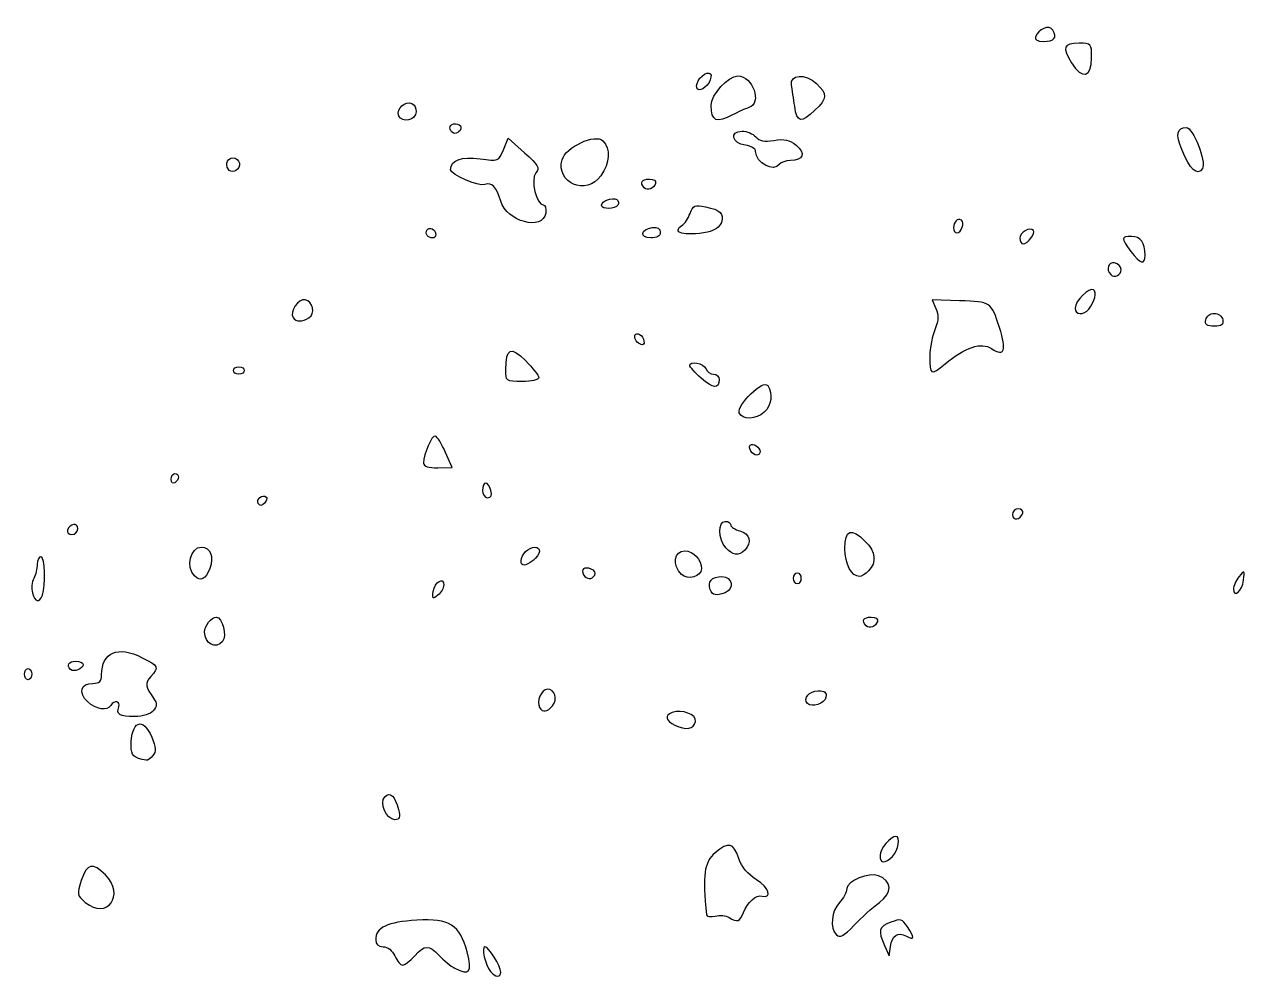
# Model space of a CAD drawing. Header units: centimetres. Extents: x -9.1 to 23.1, y -7.7 to 7.6.
# Drawn here: x 4.361 to 6.526, y -2.399 to -0.707 of the extents above; entities that cross this region are included whole.
import ezdxf

# ---------------------------------------------------------------- set-up
doc = ezdxf.new("R2010")
doc.units = ezdxf.units.CM
doc.header["$MEASUREMENT"] = 0
doc.layers.add('Layer 1', color=7, linetype='Continuous')

msp = doc.modelspace()

# ---------------------------------------------------------------- linework, layer by layer
at = {"layer": 'Layer 1'}
for points, knots in [([(6.15518, -0.7299), (6.16012, -0.71508), (6.17967, -0.70736), (6.18611, -0.71769), (6.18611, -0.71769), (6.1943, -0.73083), (6.18853, -0.7376), (6.1691, -0.7376), (6.1691, -0.7376), (6.15935, -0.7376), (6.15366, -0.73447), (6.15518, -0.7299)], [0, 0, 0, 0, 0.25, 0.25, 0.25, 0.25, 0.5, 0.5, 0.5, 0.5, 1, 1, 1, 1]), ([(6.2192, -0.7756), (6.2023, -0.74788), (6.205, -0.74086), (6.23261, -0.74086), (6.23261, -0.74086), (6.25428, -0.74086), (6.25493, -0.7416), (6.25493, -0.7669), (6.25493, -0.7669), (6.25493, -0.80164), (6.23765, -0.80585), (6.21921, -0.7756), (6.21921, -0.7756), (6.21921, -0.7756), (6.2192, -0.7756), (6.2192, -0.7756)], [0, 0, 0, 0, 0.2, 0.2, 0.2, 0.2, 0.4, 0.4, 0.4, 0.4, 0.6, 0.6, 0.6, 0.6, 1, 1, 1, 1]), ([(5.57599, -0.81019), (5.57971, -0.80429), (5.58073, -0.79744), (5.57825, -0.79495), (5.57825, -0.79495), (5.57204, -0.78874), (5.55383, -0.80481), (5.55383, -0.81651), (5.55383, -0.81651), (5.55383, -0.82833), (5.5669, -0.8246), (5.57599, -0.81019)], [0, 0, 0, 0, 0.25, 0.25, 0.25, 0.25, 0.5, 0.5, 0.5, 0.5, 1, 1, 1, 1]), ([(5.6179, -0.86791), (5.62743, -0.8628), (5.64038, -0.85702), (5.64667, -0.85505), (5.64667, -0.85505), (5.67074, -0.84753), (5.65367, -0.79882), (5.62697, -0.79882), (5.62697, -0.79882), (5.6097, -0.79882), (5.57973, -0.83205), (5.57973, -0.8512), (5.57973, -0.8512), (5.57973, -0.87923), (5.58911, -0.88333), (5.61791, -0.86791), (5.61791, -0.86791), (5.61791, -0.86791), (5.6179, -0.86791), (5.6179, -0.86791)], [0, 0, 0, 0, 0.1666667, 0.1666667, 0.1666667, 0.1666667, 0.3333333, 0.3333333, 0.3333333, 0.3333333, 0.5, 0.5, 0.5, 0.5, 0.6666667, 0.6666667, 0.6666667, 0.6666667, 1, 1, 1, 1]), ([(5.76387, -0.85965), (5.78624, -0.83822), (5.78662, -0.83139), (5.7665, -0.81249), (5.7665, -0.81249), (5.74685, -0.79403), (5.71906, -0.79571), (5.72237, -0.81517), (5.72237, -0.81517), (5.72359, -0.82235), (5.7261, -0.83925), (5.72795, -0.85272), (5.72795, -0.85272), (5.73194, -0.8818), (5.73929, -0.88321), (5.76387, -0.85966), (5.76387, -0.85966), (5.76387, -0.85966), (5.76387, -0.85965), (5.76387, -0.85965)], [0, 0, 0, 0, 0.1666667, 0.1666667, 0.1666667, 0.1666667, 0.3333333, 0.3333333, 0.3333333, 0.3333333, 0.5, 0.5, 0.5, 0.5, 0.6666667, 0.6666667, 0.6666667, 0.6666667, 1, 1, 1, 1]), ([(5.05502, -0.86697), (5.05718, -0.86134), (5.05611, -0.8539), (5.05264, -0.85043), (5.05264, -0.85043), (5.04326, -0.84105), (5.02456, -0.85084), (5.02456, -0.86484), (5.02456, -0.86484), (5.02456, -0.88015), (5.0493, -0.88188), (5.05502, -0.86698), (5.05502, -0.86698), (5.05502, -0.86698), (5.05502, -0.86697), (5.05502, -0.86697)], [0, 0, 0, 0, 0.2, 0.2, 0.2, 0.2, 0.4, 0.4, 0.4, 0.4, 0.6, 0.6, 0.6, 0.6, 1, 1, 1, 1]), ([(5.13574, -0.88987), (5.13574, -0.88649), (5.13133, -0.88373), (5.12594, -0.88373), (5.12594, -0.88373), (5.11584, -0.88373), (5.11296, -0.89144), (5.12032, -0.89879), (5.12032, -0.89879), (5.12554, -0.90401), (5.13574, -0.89813), (5.13574, -0.88987)], [0, 0, 0, 0, 0.25, 0.25, 0.25, 0.25, 0.5, 0.5, 0.5, 0.5, 1, 1, 1, 1]), ([(5.384, -0.97583), (5.39995, -0.95343), (5.40143, -0.92782), (5.38757, -0.91396), (5.38757, -0.91396), (5.37425, -0.90064), (5.32146, -0.92512), (5.31525, -0.9475), (5.31525, -0.9475), (5.30367, -0.98922), (5.3584, -1.01177), (5.384, -0.97583)], [0, 0, 0, 0, 0.25, 0.25, 0.25, 0.25, 0.5, 0.5, 0.5, 0.5, 1, 1, 1, 1]), ([(5.70109, -0.95558), (5.70331, -0.952), (5.71213, -0.94905), (5.72068, -0.94905), (5.72068, -0.94905), (5.74341, -0.94905), (5.74804, -0.93583), (5.73033, -0.92149), (5.73033, -0.92149), (5.71881, -0.91216), (5.70917, -0.91011), (5.69122, -0.91314), (5.69122, -0.91314), (5.67387, -0.91606), (5.6651, -0.91442), (5.65895, -0.90698), (5.65895, -0.90698), (5.6543, -0.90138), (5.6433, -0.8968), (5.63449, -0.8968), (5.63449, -0.8968), (5.61144, -0.8968), (5.61699, -0.91899), (5.64072, -0.92173), (5.64072, -0.92173), (5.65057, -0.92288), (5.65862, -0.9278), (5.65862, -0.93269), (5.65862, -0.93269), (5.65862, -0.95294), (5.69169, -0.97077), (5.70107, -0.95558), (5.70107, -0.95558), (5.70107, -0.95558), (5.70109, -0.95558), (5.70109, -0.95558)], [0, 0, 0, 0, 0.1, 0.1, 0.1, 0.1, 0.2, 0.2, 0.2, 0.2, 0.3, 0.3, 0.3, 0.3, 0.4, 0.4, 0.4, 0.4, 0.5, 0.5, 0.5, 0.5, 0.6, 0.6, 0.6, 0.6, 0.7, 0.7, 0.7, 0.7, 0.8, 0.8, 0.8, 0.8, 1, 1, 1, 1]), ([(6.45141, -0.96332), (6.45886, -0.95127), (6.43499, -0.89027), (6.42282, -0.89027), (6.42282, -0.89027), (6.40617, -0.89027), (6.40362, -0.90258), (6.4147, -0.92946), (6.4147, -0.92946), (6.42928, -0.96482), (6.44278, -0.97728), (6.45141, -0.96333), (6.45141, -0.96333), (6.45141, -0.96333), (6.45141, -0.96332), (6.45141, -0.96332)], [0, 0, 0, 0, 0.2, 0.2, 0.2, 0.2, 0.4, 0.4, 0.4, 0.4, 0.6, 0.6, 0.6, 0.6, 1, 1, 1, 1]), ([(5.2861, -1.04231), (5.28725, -1.03423), (5.28527, -1.02761), (5.28171, -1.02761), (5.28171, -1.02761), (5.26939, -1.02761), (5.25897, -0.98259), (5.26861, -0.97099), (5.26861, -0.97099), (5.27606, -0.96201), (5.27331, -0.9571), (5.24847, -0.93506), (5.24847, -0.93506), (5.24847, -0.93506), (5.2197, -0.90953), (5.2197, -0.90953), (5.2197, -0.90953), (5.2197, -0.90953), (5.21109, -0.93), (5.21109, -0.93), (5.21109, -0.93), (5.20263, -0.95011), (5.2019, -0.9504), (5.16958, -0.94595), (5.16958, -0.94595), (5.1361, -0.94134), (5.11747, -0.9483), (5.11747, -0.96537), (5.11747, -0.96537), (5.11747, -0.97458), (5.16668, -0.99564), (5.17829, -0.99139), (5.17829, -0.99139), (5.19051, -0.98692), (5.19939, -0.99635), (5.20626, -1.02107), (5.20626, -1.02107), (5.2163, -1.05721), (5.28152, -1.07455), (5.2861, -1.0423), (5.2861, -1.0423), (5.2861, -1.0423), (5.2861, -1.04231), (5.2861, -1.04231)], [0, 0, 0, 0, 0.0833333, 0.0833333, 0.0833333, 0.0833333, 0.1666667, 0.1666667, 0.1666667, 0.1666667, 0.25, 0.25, 0.25, 0.25, 0.3333333, 0.3333333, 0.3333333, 0.3333333, 0.4166667, 0.4166667, 0.4166667, 0.4166667, 0.5, 0.5, 0.5, 0.5, 0.5833333, 0.5833333, 0.5833333, 0.5833333, 0.6666667, 0.6666667, 0.6666667, 0.6666667, 0.75, 0.75, 0.75, 0.75, 0.8333333, 0.8333333, 0.8333333, 0.8333333, 1, 1, 1, 1]), ([(4.74133, -0.96155), (4.74806, -0.95066), (4.73292, -0.93817), (4.72391, -0.94718), (4.72391, -0.94718), (4.71637, -0.95472), (4.72109, -0.96865), (4.73118, -0.96865), (4.73118, -0.96865), (4.73435, -0.96865), (4.73891, -0.96544), (4.74133, -0.96155)], [0, 0, 0, 0, 0.25, 0.25, 0.25, 0.25, 0.5, 0.5, 0.5, 0.5, 1, 1, 1, 1]), ([(5.48106, -0.9895), (5.48251, -0.98517), (5.47764, -0.98174), (5.47004, -0.98174), (5.47004, -0.98174), (5.45647, -0.98174), (5.45241, -0.9886), (5.46092, -0.99712), (5.46092, -0.99712), (5.46697, -1.00317), (5.47788, -0.99905), (5.48106, -0.9895)], [0, 0, 0, 0, 0.25, 0.25, 0.25, 0.25, 0.5, 0.5, 0.5, 0.5, 1, 1, 1, 1]), ([(5.4144, -1.02806), (5.41647, -1.02473), (5.41544, -1.0203), (5.41211, -1.01824), (5.41211, -1.01824), (5.40439, -1.01347), (5.38529, -1.02063), (5.38529, -1.02831), (5.38529, -1.02831), (5.38529, -1.03604), (5.4096, -1.03584), (5.4144, -1.0279), (5.4144, -1.0279), (5.4144, -1.0279), (5.4144, -1.02806), (5.4144, -1.02806)], [0, 0, 0, 0, 0.2, 0.2, 0.2, 0.2, 0.4, 0.4, 0.4, 0.4, 0.6, 0.6, 0.6, 0.6, 1, 1, 1, 1]), ([(5.57351, -1.07582), (5.58563, -1.07339), (5.59537, -1.06659), (5.59783, -1.05884), (5.59783, -1.05884), (5.60292, -1.04281), (5.5968, -1.03678), (5.56965, -1.03106), (5.56965, -1.03106), (5.55112, -1.02715), (5.54768, -1.02863), (5.5423, -1.0428), (5.5423, -1.0428), (5.53891, -1.05171), (5.53302, -1.06094), (5.52921, -1.06329), (5.52921, -1.06329), (5.50707, -1.07697), (5.53222, -1.08409), (5.57352, -1.07582), (5.57352, -1.07582), (5.57352, -1.07582), (5.57351, -1.07582), (5.57351, -1.07582)], [0, 0, 0, 0, 0.1428571, 0.1428571, 0.1428571, 0.1428571, 0.2857143, 0.2857143, 0.2857143, 0.2857143, 0.4285714, 0.4285714, 0.4285714, 0.4285714, 0.5714286, 0.5714286, 0.5714286, 0.5714286, 0.7142857, 0.7142857, 0.7142857, 0.7142857, 1, 1, 1, 1]), ([(6.01003, -1.06851), (6.01003, -1.05737), (6.01685, -1.0505), (6.02372, -1.05474), (6.02372, -1.05474), (6.03031, -1.05882), (6.02388, -1.07721), (6.01586, -1.07721), (6.01586, -1.07721), (6.01265, -1.07721), (6.01003, -1.0733), (6.01003, -1.0685), (6.01003, -1.0685), (6.01003, -1.0685), (6.01003, -1.06851), (6.01003, -1.06851)], [0, 0, 0, 0, 0.2, 0.2, 0.2, 0.2, 0.4, 0.4, 0.4, 0.4, 0.6, 0.6, 0.6, 0.6, 1, 1, 1, 1]), ([(5.09112, -1.08026), (5.09112, -1.0714), (5.0796, -1.06557), (5.07542, -1.07233), (5.07542, -1.07233), (5.07152, -1.07865), (5.07717, -1.08641), (5.08568, -1.08641), (5.08568, -1.08641), (5.08867, -1.08641), (5.09112, -1.08365), (5.09112, -1.08026)], [0, 0, 0, 0, 0.25, 0.25, 0.25, 0.25, 0.5, 0.5, 0.5, 0.5, 1, 1, 1, 1]), ([(5.48952, -1.07614), (5.48952, -1.06933), (5.48476, -1.06659), (5.47534, -1.06798), (5.47534, -1.06798), (5.45443, -1.07107), (5.45219, -1.0864), (5.47265, -1.0864), (5.47265, -1.0864), (5.48363, -1.0864), (5.48952, -1.08282), (5.48952, -1.07615), (5.48952, -1.07615), (5.48952, -1.07615), (5.48952, -1.07614), (5.48952, -1.07614)], [0, 0, 0, 0, 0.2, 0.2, 0.2, 0.2, 0.4, 0.4, 0.4, 0.4, 0.6, 0.6, 0.6, 0.6, 1, 1, 1, 1]), ([(6.12757, -1.08681), (6.12757, -1.07628), (6.14495, -1.0663), (6.15164, -1.07299), (6.15164, -1.07299), (6.15629, -1.07764), (6.14153, -1.09682), (6.1333, -1.09682), (6.1333, -1.09682), (6.13015, -1.09682), (6.12757, -1.09232), (6.12757, -1.08682), (6.12757, -1.08682), (6.12757, -1.08682), (6.12757, -1.08681), (6.12757, -1.08681)], [0, 0, 0, 0, 0.2, 0.2, 0.2, 0.2, 0.4, 0.4, 0.4, 0.4, 0.6, 0.6, 0.6, 0.6, 1, 1, 1, 1]), ([(6.32473, -1.11014), (6.30677, -1.08585), (6.30688, -1.08375), (6.32607, -1.08375), (6.32607, -1.08375), (6.342, -1.08375), (6.34963, -1.0945), (6.34963, -1.11694), (6.34963, -1.11694), (6.34963, -1.13476), (6.34124, -1.13247), (6.32473, -1.11014)], [0, 0, 0, 0, 0.25, 0.25, 0.25, 0.25, 0.5, 0.5, 0.5, 0.5, 1, 1, 1, 1]), ([(6.28881, -1.15138), (6.27984, -1.1424), (6.28449, -1.12855), (6.29575, -1.13072), (6.29575, -1.13072), (6.30204, -1.13191), (6.30718, -1.13704), (6.30718, -1.14208), (6.30718, -1.14208), (6.30718, -1.15239), (6.29566, -1.15823), (6.28881, -1.15138)], [0, 0, 0, 0, 0.25, 0.25, 0.25, 0.25, 0.5, 0.5, 0.5, 0.5, 1, 1, 1, 1]), ([(6.22553, -1.21111), (6.22553, -1.19843), (6.25032, -1.17359), (6.25814, -1.17843), (6.25814, -1.17843), (6.26448, -1.18234), (6.26044, -1.19905), (6.24984, -1.21275), (6.24984, -1.21275), (6.2411, -1.22405), (6.22553, -1.223), (6.22553, -1.2111), (6.22553, -1.2111), (6.22553, -1.2111), (6.22553, -1.21111), (6.22553, -1.21111)], [0, 0, 0, 0, 0.2, 0.2, 0.2, 0.2, 0.4, 0.4, 0.4, 0.4, 0.6, 0.6, 0.6, 0.6, 1, 1, 1, 1]), ([(4.83773, -1.22757), (4.83134, -1.21723), (4.84735, -1.1938), (4.85924, -1.19609), (4.85924, -1.19609), (4.87304, -1.19877), (4.87772, -1.22079), (4.86605, -1.22818), (4.86605, -1.22818), (4.85427, -1.23564), (4.84257, -1.23539), (4.83773, -1.22756), (4.83773, -1.22756), (4.83773, -1.22756), (4.83773, -1.22757), (4.83773, -1.22757)], [0, 0, 0, 0, 0.2, 0.2, 0.2, 0.2, 0.4, 0.4, 0.4, 0.4, 0.6, 0.6, 0.6, 0.6, 1, 1, 1, 1]), ([(5.96772, -1.29718), (5.96801, -1.28165), (5.97217, -1.25948), (5.97697, -1.2479), (5.97697, -1.2479), (5.98346, -1.23224), (5.98389, -1.22291), (5.97868, -1.21146), (5.97868, -1.21146), (5.97868, -1.21146), (5.97167, -1.19607), (5.97167, -1.19607), (5.97167, -1.19607), (5.97167, -1.19607), (6.02064, -1.1978), (6.02064, -1.1978), (6.02064, -1.1978), (6.07675, -1.19978), (6.0765, -1.19961), (6.0913, -1.24524), (6.0913, -1.24524), (6.10461, -1.28628), (6.10036, -1.29782), (6.07743, -1.2828), (6.07743, -1.2828), (6.05888, -1.27065), (6.0311, -1.27979), (5.99479, -1.31003), (5.99479, -1.31003), (5.96966, -1.33094), (5.96711, -1.32973), (5.96772, -1.29717), (5.96772, -1.29717), (5.96772, -1.29717), (5.96772, -1.29718), (5.96772, -1.29718)], [0, 0, 0, 0, 0.1, 0.1, 0.1, 0.1, 0.2, 0.2, 0.2, 0.2, 0.3, 0.3, 0.3, 0.3, 0.4, 0.4, 0.4, 0.4, 0.5, 0.5, 0.5, 0.5, 0.6, 0.6, 0.6, 0.6, 0.7, 0.7, 0.7, 0.7, 0.8, 0.8, 0.8, 0.8, 1, 1, 1, 1]), ([(6.48756, -1.2317), (6.48635, -1.22541), (6.47956, -1.22027), (6.47248, -1.22027), (6.47248, -1.22027), (6.46539, -1.22027), (6.45861, -1.22541), (6.4574, -1.2317), (6.4574, -1.2317), (6.45575, -1.24026), (6.45954, -1.24313), (6.47248, -1.24313), (6.47248, -1.24313), (6.48543, -1.24313), (6.48921, -1.24025), (6.48756, -1.2317)], [0, 0, 0, 0, 0.2, 0.2, 0.2, 0.2, 0.4, 0.4, 0.4, 0.4, 0.6, 0.6, 0.6, 0.6, 1, 1, 1, 1]), ([(5.45947, -1.26599), (5.4555, -1.25563), (5.44405, -1.2524), (5.44405, -1.26164), (5.44405, -1.26164), (5.44405, -1.26854), (5.45119, -1.27579), (5.458, -1.27579), (5.458, -1.27579), (5.46088, -1.27579), (5.46154, -1.27138), (5.45948, -1.26599), (5.45948, -1.26599), (5.45948, -1.26599), (5.45947, -1.26599), (5.45947, -1.26599)], [0, 0, 0, 0, 0.2, 0.2, 0.2, 0.2, 0.4, 0.4, 0.4, 0.4, 0.6, 0.6, 0.6, 0.6, 1, 1, 1, 1]), ([(5.2739, -1.33436), (5.2739, -1.33065), (5.2633, -1.31702), (5.25035, -1.30406), (5.25035, -1.30406), (5.22404, -1.27775), (5.2154, -1.28164), (5.21522, -1.31988), (5.21522, -1.31988), (5.21514, -1.3407), (5.21569, -1.3411), (5.24451, -1.3411), (5.24451, -1.3411), (5.26067, -1.3411), (5.2739, -1.33805), (5.2739, -1.33435), (5.2739, -1.33435), (5.2739, -1.33435), (5.2739, -1.33436), (5.2739, -1.33436)], [0, 0, 0, 0, 0.1666667, 0.1666667, 0.1666667, 0.1666667, 0.3333333, 0.3333333, 0.3333333, 0.3333333, 0.5, 0.5, 0.5, 0.5, 0.6666667, 0.6666667, 0.6666667, 0.6666667, 1, 1, 1, 1]), ([(4.75145, -1.32152), (4.75145, -1.31794), (4.74704, -1.31499), (4.74165, -1.31499), (4.74165, -1.31499), (4.73626, -1.31499), (4.73185, -1.31791), (4.73185, -1.32152), (4.73185, -1.32152), (4.73185, -1.3251), (4.73626, -1.32805), (4.74165, -1.32805), (4.74165, -1.32805), (4.74704, -1.32805), (4.75145, -1.32513), (4.75145, -1.32152)], [0, 0, 0, 0, 0.2, 0.2, 0.2, 0.2, 0.4, 0.4, 0.4, 0.4, 0.6, 0.6, 0.6, 0.6, 1, 1, 1, 1]), ([(5.59393, -1.33744), (5.59393, -1.33226), (5.58943, -1.32803), (5.58393, -1.32803), (5.58393, -1.32803), (5.57843, -1.32803), (5.57224, -1.32362), (5.57017, -1.31823), (5.57017, -1.31823), (5.56654, -1.30877), (5.54168, -1.30399), (5.54168, -1.31275), (5.54168, -1.31275), (5.54168, -1.31514), (5.55092, -1.32532), (5.56222, -1.33541), (5.56222, -1.33541), (5.58299, -1.35395), (5.59393, -1.35465), (5.59393, -1.33743), (5.59393, -1.33743), (5.59393, -1.33743), (5.59393, -1.33744), (5.59393, -1.33744)], [0, 0, 0, 0, 0.1428571, 0.1428571, 0.1428571, 0.1428571, 0.2857143, 0.2857143, 0.2857143, 0.2857143, 0.4285714, 0.4285714, 0.4285714, 0.4285714, 0.5714286, 0.5714286, 0.5714286, 0.5714286, 0.7142857, 0.7142857, 0.7142857, 0.7142857, 1, 1, 1, 1]), ([(5.67404, -1.3956), (5.68679, -1.38406), (5.68944, -1.3632), (5.68004, -1.34836), (5.68004, -1.34836), (5.67245, -1.33638), (5.62429, -1.38287), (5.6297, -1.39696), (5.6297, -1.39696), (5.63458, -1.40969), (5.65931, -1.40893), (5.67404, -1.3956)], [0, 0, 0, 0, 0.25, 0.25, 0.25, 0.25, 0.5, 0.5, 0.5, 0.5, 1, 1, 1, 1]), ([(5.06947, -1.48599), (5.06947, -1.46979), (5.08408, -1.43587), (5.09018, -1.4379), (5.09018, -1.4379), (5.09357, -1.43901), (5.10175, -1.45205), (5.10837, -1.46683), (5.10837, -1.46683), (5.10837, -1.46683), (5.1204, -1.4937), (5.1204, -1.4937), (5.1204, -1.4937), (5.1204, -1.4937), (5.09494, -1.49411), (5.09494, -1.49411), (5.09494, -1.49411), (5.07834, -1.49452), (5.06948, -1.49152), (5.06948, -1.48605), (5.06948, -1.48605), (5.06948, -1.48605), (5.06947, -1.48599), (5.06947, -1.48599)], [0, 0, 0, 0, 0.1428571, 0.1428571, 0.1428571, 0.1428571, 0.2857143, 0.2857143, 0.2857143, 0.2857143, 0.4285714, 0.4285714, 0.4285714, 0.4285714, 0.5714286, 0.5714286, 0.5714286, 0.5714286, 0.7142857, 0.7142857, 0.7142857, 0.7142857, 1, 1, 1, 1]), ([(5.66662, -1.46559), (5.66662, -1.45788), (5.65388, -1.44964), (5.6492, -1.45432), (5.6492, -1.45432), (5.64452, -1.459), (5.65277, -1.47173), (5.66047, -1.47173), (5.66047, -1.47173), (5.66385, -1.47173), (5.66662, -1.46897), (5.66662, -1.46559)], [0, 0, 0, 0, 0.25, 0.25, 0.25, 0.25, 0.5, 0.5, 0.5, 0.5, 1, 1, 1, 1]), ([(4.63466, -1.51065), (4.63466, -1.50727), (4.63172, -1.5045), (4.62813, -1.5045), (4.62813, -1.5045), (4.62454, -1.5045), (4.6216, -1.50908), (4.6216, -1.51469), (4.6216, -1.51469), (4.6216, -1.52029), (4.62454, -1.52306), (4.62813, -1.52083), (4.62813, -1.52083), (4.63172, -1.51861), (4.63466, -1.51403), (4.63466, -1.51065)], [0, 0, 0, 0, 0.2, 0.2, 0.2, 0.2, 0.4, 0.4, 0.4, 0.4, 0.6, 0.6, 0.6, 0.6, 1, 1, 1, 1]), ([(5.17396, -1.53441), (5.17396, -1.52723), (5.17656, -1.52135), (5.17973, -1.52135), (5.17973, -1.52135), (5.1829, -1.52135), (5.18704, -1.52722), (5.18892, -1.53441), (5.18892, -1.53441), (5.19114, -1.5429), (5.18913, -1.54747), (5.18315, -1.54747), (5.18315, -1.54747), (5.1781, -1.54747), (5.17396, -1.5416), (5.17396, -1.53441)], [0, 0, 0, 0, 0.2, 0.2, 0.2, 0.2, 0.4, 0.4, 0.4, 0.4, 0.6, 0.6, 0.6, 0.6, 1, 1, 1, 1]), ([(4.7901, -1.54635), (4.78388, -1.54013), (4.7714, -1.55022), (4.77604, -1.55771), (4.77604, -1.55771), (4.7788, -1.56217), (4.78245, -1.56206), (4.78714, -1.5573), (4.78714, -1.5573), (4.79099, -1.55347), (4.79232, -1.54849), (4.7901, -1.54628), (4.7901, -1.54628), (4.7901, -1.54628), (4.7901, -1.54635), (4.7901, -1.54635)], [0, 0, 0, 0, 0.2, 0.2, 0.2, 0.2, 0.4, 0.4, 0.4, 0.4, 0.6, 0.6, 0.6, 0.6, 1, 1, 1, 1]), ([(6.11445, -1.57741), (6.11445, -1.57172), (6.1191, -1.56707), (6.12479, -1.56707), (6.12479, -1.56707), (6.13048, -1.56707), (6.13397, -1.57057), (6.13255, -1.57483), (6.13255, -1.57483), (6.12852, -1.58694), (6.11445, -1.58895), (6.11445, -1.57742), (6.11445, -1.57742), (6.11445, -1.57742), (6.11445, -1.57741), (6.11445, -1.57741)], [0, 0, 0, 0, 0.2, 0.2, 0.2, 0.2, 0.4, 0.4, 0.4, 0.4, 0.6, 0.6, 0.6, 0.6, 1, 1, 1, 1]), ([(4.43756, -1.60503), (4.44159, -1.59292), (4.45566, -1.59091), (4.45566, -1.60244), (4.45566, -1.60244), (4.45566, -1.60813), (4.45101, -1.61278), (4.44532, -1.61278), (4.44532, -1.61278), (4.43963, -1.61278), (4.43614, -1.60928), (4.43756, -1.60502), (4.43756, -1.60502), (4.43756, -1.60502), (4.43756, -1.60503), (4.43756, -1.60503)], [0, 0, 0, 0, 0.2, 0.2, 0.2, 0.2, 0.4, 0.4, 0.4, 0.4, 0.6, 0.6, 0.6, 0.6, 1, 1, 1, 1]), ([(5.63936, -1.64025), (5.65246, -1.62715), (5.64834, -1.6106), (5.63087, -1.60622), (5.63087, -1.60622), (5.62189, -1.60396), (5.61454, -1.59924), (5.61454, -1.59572), (5.61454, -1.59572), (5.61454, -1.59218), (5.61013, -1.58931), (5.60474, -1.58931), (5.60474, -1.58931), (5.5913, -1.58931), (5.59198, -1.62093), (5.60575, -1.63615), (5.60575, -1.63615), (5.61831, -1.65003), (5.62835, -1.65126), (5.63935, -1.64027), (5.63935, -1.64027), (5.63935, -1.64027), (5.63936, -1.64025), (5.63936, -1.64025)], [0, 0, 0, 0, 0.1428571, 0.1428571, 0.1428571, 0.1428571, 0.2857143, 0.2857143, 0.2857143, 0.2857143, 0.4285714, 0.4285714, 0.4285714, 0.4285714, 0.5714286, 0.5714286, 0.5714286, 0.5714286, 0.7142857, 0.7142857, 0.7142857, 0.7142857, 1, 1, 1, 1]), ([(5.85909, -1.67702), (5.87384, -1.66226), (5.87175, -1.64337), (5.85332, -1.62494), (5.85332, -1.62494), (5.82821, -1.59983), (5.8171, -1.60379), (5.8171, -1.63783), (5.8171, -1.63783), (5.8171, -1.6649), (5.82892, -1.68728), (5.84322, -1.68728), (5.84322, -1.68728), (5.8463, -1.68728), (5.85344, -1.68266), (5.85908, -1.67702), (5.85908, -1.67702), (5.85908, -1.67702), (5.85909, -1.67702), (5.85909, -1.67702)], [0, 0, 0, 0, 0.1666667, 0.1666667, 0.1666667, 0.1666667, 0.3333333, 0.3333333, 0.3333333, 0.3333333, 0.5, 0.5, 0.5, 0.5, 0.6666667, 0.6666667, 0.6666667, 0.6666667, 1, 1, 1, 1]), ([(4.6901, -1.67284), (4.69768, -1.6514), (4.69129, -1.63505), (4.67532, -1.63505), (4.67532, -1.63505), (4.65567, -1.63505), (4.64698, -1.67032), (4.66274, -1.68608), (4.66274, -1.68608), (4.67371, -1.69706), (4.68316, -1.69249), (4.6901, -1.67284)], [0, 0, 0, 0, 0.25, 0.25, 0.25, 0.25, 0.5, 0.5, 0.5, 0.5, 1, 1, 1, 1]), ([(5.26381, -1.65859), (5.27723, -1.6484), (5.2789, -1.63502), (5.26675, -1.63502), (5.26675, -1.63502), (5.25583, -1.63502), (5.24258, -1.64826), (5.24258, -1.65919), (5.24258, -1.65919), (5.24258, -1.66987), (5.24919, -1.66969), (5.26381, -1.65857), (5.26381, -1.65857), (5.26381, -1.65857), (5.26381, -1.65859), (5.26381, -1.65859)], [0, 0, 0, 0, 0.2, 0.2, 0.2, 0.2, 0.4, 0.4, 0.4, 0.4, 0.6, 0.6, 0.6, 0.6, 1, 1, 1, 1]), ([(5.56266, -1.67358), (5.56266, -1.65738), (5.54804, -1.64158), (5.53304, -1.64158), (5.53304, -1.64158), (5.51385, -1.64158), (5.51035, -1.66671), (5.52719, -1.68355), (5.52719, -1.68355), (5.53804, -1.6944), (5.56266, -1.68746), (5.56266, -1.67357), (5.56266, -1.67357), (5.56266, -1.67357), (5.56266, -1.67358), (5.56266, -1.67358)], [0, 0, 0, 0, 0.2, 0.2, 0.2, 0.2, 0.4, 0.4, 0.4, 0.4, 0.6, 0.6, 0.6, 0.6, 1, 1, 1, 1]), ([(4.3752, -1.71628), (4.37317, -1.70852), (4.37429, -1.69695), (4.3777, -1.69059), (4.3777, -1.69059), (4.38111, -1.68422), (4.3839, -1.67294), (4.3839, -1.66552), (4.3839, -1.66552), (4.3839, -1.6581), (4.38684, -1.65203), (4.39043, -1.65203), (4.39043, -1.65203), (4.39751, -1.65203), (4.39945, -1.70326), (4.39299, -1.72007), (4.39299, -1.72007), (4.38742, -1.73459), (4.37954, -1.73291), (4.37519, -1.71628), (4.37519, -1.71628), (4.37519, -1.71628), (4.3752, -1.71628), (4.3752, -1.71628)], [0, 0, 0, 0, 0.1428571, 0.1428571, 0.1428571, 0.1428571, 0.2857143, 0.2857143, 0.2857143, 0.2857143, 0.4285714, 0.4285714, 0.4285714, 0.4285714, 0.5714286, 0.5714286, 0.5714286, 0.5714286, 0.7142857, 0.7142857, 0.7142857, 0.7142857, 1, 1, 1, 1]), ([(5.10526, -1.70229), (5.10526, -1.68685), (5.08914, -1.69669), (5.08667, -1.71363), (5.08667, -1.71363), (5.0847, -1.72717), (5.08573, -1.72804), (5.09483, -1.72048), (5.09483, -1.72048), (5.10056, -1.71572), (5.10525, -1.70754), (5.10525, -1.70229), (5.10525, -1.70229), (5.10525, -1.70229), (5.10526, -1.70229), (5.10526, -1.70229)], [0, 0, 0, 0, 0.2, 0.2, 0.2, 0.2, 0.4, 0.4, 0.4, 0.4, 0.6, 0.6, 0.6, 0.6, 1, 1, 1, 1]), ([(5.35349, -1.6842), (5.34748, -1.67447), (5.35445, -1.66919), (5.36695, -1.67398), (5.36695, -1.67398), (5.37272, -1.6762), (5.37561, -1.68097), (5.37338, -1.68459), (5.37338, -1.68459), (5.36809, -1.69316), (5.35891, -1.69298), (5.35349, -1.68418), (5.35349, -1.68418), (5.35349, -1.68418), (5.35349, -1.6842), (5.35349, -1.6842)], [0, 0, 0, 0, 0.2, 0.2, 0.2, 0.2, 0.4, 0.4, 0.4, 0.4, 0.6, 0.6, 0.6, 0.6, 1, 1, 1, 1]), ([(5.60449, -1.71599), (5.62165, -1.70941), (5.61732, -1.6873), (5.59888, -1.6873), (5.59888, -1.6873), (5.58088, -1.6873), (5.57272, -1.69641), (5.57812, -1.71047), (5.57812, -1.71047), (5.58208, -1.72077), (5.58851, -1.72212), (5.60449, -1.71599)], [0, 0, 0, 0, 0.25, 0.25, 0.25, 0.25, 0.5, 0.5, 0.5, 0.5, 1, 1, 1, 1]), ([(5.73912, -1.69057), (5.73912, -1.68518), (5.73618, -1.68077), (5.73259, -1.68077), (5.73259, -1.68077), (5.729, -1.68077), (5.72606, -1.68518), (5.72606, -1.69057), (5.72606, -1.69057), (5.72606, -1.69596), (5.729, -1.70036), (5.73259, -1.70036), (5.73259, -1.70036), (5.73618, -1.70036), (5.73912, -1.69595), (5.73912, -1.69057)], [0, 0, 0, 0, 0.2, 0.2, 0.2, 0.2, 0.4, 0.4, 0.4, 0.4, 0.6, 0.6, 0.6, 0.6, 1, 1, 1, 1]), ([(6.50654, -1.70917), (6.50654, -1.70417), (6.51102, -1.69437), (6.51648, -1.6874), (6.51648, -1.6874), (6.52597, -1.67531), (6.52634, -1.6756), (6.52464, -1.69381), (6.52464, -1.69381), (6.52287, -1.71275), (6.50653, -1.72661), (6.50653, -1.70917), (6.50653, -1.70917), (6.50653, -1.70917), (6.50654, -1.70917), (6.50654, -1.70917)], [0, 0, 0, 0, 0.2, 0.2, 0.2, 0.2, 0.4, 0.4, 0.4, 0.4, 0.6, 0.6, 0.6, 0.6, 1, 1, 1, 1]), ([(4.71288, -1.8025), (4.72084, -1.79291), (4.71233, -1.75925), (4.70194, -1.75925), (4.70194, -1.75925), (4.69298, -1.75925), (4.68088, -1.77426), (4.68088, -1.78537), (4.68088, -1.78537), (4.68088, -1.8068), (4.70056, -1.81733), (4.71288, -1.80249), (4.71288, -1.80249), (4.71288, -1.80249), (4.71288, -1.8025), (4.71288, -1.8025)], [0, 0, 0, 0, 0.2, 0.2, 0.2, 0.2, 0.4, 0.4, 0.4, 0.4, 0.6, 0.6, 0.6, 0.6, 1, 1, 1, 1]), ([(5.87476, -1.7669), (5.87621, -1.76256), (5.87134, -1.75914), (5.86374, -1.75914), (5.86374, -1.75914), (5.85017, -1.75914), (5.84611, -1.766), (5.85462, -1.77451), (5.85462, -1.77451), (5.86067, -1.78056), (5.87158, -1.77644), (5.87476, -1.76689), (5.87476, -1.76689), (5.87476, -1.76689), (5.87476, -1.7669), (5.87476, -1.7669)], [0, 0, 0, 0, 0.2, 0.2, 0.2, 0.2, 0.4, 0.4, 0.4, 0.4, 0.6, 0.6, 0.6, 0.6, 1, 1, 1, 1]), ([(4.58996, -1.92528), (4.59669, -1.91717), (4.59686, -1.91259), (4.59072, -1.90405), (4.59072, -1.90405), (4.57585, -1.88337), (4.5749, -1.87631), (4.58545, -1.86465), (4.58545, -1.86465), (4.60028, -1.84826), (4.5993, -1.84611), (4.57017, -1.83125), (4.57017, -1.83125), (4.52713, -1.80929), (4.49806, -1.82167), (4.49806, -1.86196), (4.49806, -1.86196), (4.49806, -1.87329), (4.49434, -1.87683), (4.48243, -1.87683), (4.48243, -1.87683), (4.46097, -1.87683), (4.45633, -1.89355), (4.47339, -1.90944), (4.47339, -1.90944), (4.4885, -1.92352), (4.50784, -1.92662), (4.51439, -1.91602), (4.51439, -1.91602), (4.52056, -1.90603), (4.53259, -1.90826), (4.5286, -1.91865), (4.5286, -1.91865), (4.52352, -1.93189), (4.52979, -1.93562), (4.55713, -1.93562), (4.55713, -1.93562), (4.57128, -1.93562), (4.58494, -1.93131), (4.58995, -1.92528), (4.58995, -1.92528), (4.58995, -1.92528), (4.58996, -1.92528), (4.58996, -1.92528)], [0, 0, 0, 0, 0.0833333, 0.0833333, 0.0833333, 0.0833333, 0.1666667, 0.1666667, 0.1666667, 0.1666667, 0.25, 0.25, 0.25, 0.25, 0.3333333, 0.3333333, 0.3333333, 0.3333333, 0.4166667, 0.4166667, 0.4166667, 0.4166667, 0.5, 0.5, 0.5, 0.5, 0.5833333, 0.5833333, 0.5833333, 0.5833333, 0.6666667, 0.6666667, 0.6666667, 0.6666667, 0.75, 0.75, 0.75, 0.75, 0.8333333, 0.8333333, 0.8333333, 0.8333333, 1, 1, 1, 1]), ([(4.46534, -1.84345), (4.46534, -1.84024), (4.45946, -1.83762), (4.45228, -1.83762), (4.45228, -1.83762), (4.43955, -1.83762), (4.43526, -1.84454), (4.44312, -1.85241), (4.44312, -1.85241), (4.44835, -1.85764), (4.46534, -1.8508), (4.46534, -1.84345)], [0, 0, 0, 0, 0.25, 0.25, 0.25, 0.25, 0.5, 0.5, 0.5, 0.5, 1, 1, 1, 1]), ([(4.37415, -1.86051), (4.37415, -1.85512), (4.37121, -1.85071), (4.36762, -1.85071), (4.36762, -1.85071), (4.36403, -1.85071), (4.36109, -1.85512), (4.36109, -1.86051), (4.36109, -1.86051), (4.36109, -1.8659), (4.36403, -1.8703), (4.36762, -1.8703), (4.36762, -1.8703), (4.37121, -1.8703), (4.37415, -1.86589), (4.37415, -1.86051)], [0, 0, 0, 0, 0.2, 0.2, 0.2, 0.2, 0.4, 0.4, 0.4, 0.4, 0.6, 0.6, 0.6, 0.6, 1, 1, 1, 1]), ([(5.27542, -1.91972), (5.26909, -1.90947), (5.27851, -1.88712), (5.28916, -1.88712), (5.28916, -1.88712), (5.30246, -1.88712), (5.30794, -1.9049), (5.29824, -1.91659), (5.29824, -1.91659), (5.28884, -1.92792), (5.28114, -1.92897), (5.27541, -1.91972), (5.27541, -1.91972), (5.27541, -1.91972), (5.27542, -1.91972), (5.27542, -1.91972)], [0, 0, 0, 0, 0.2, 0.2, 0.2, 0.2, 0.4, 0.4, 0.4, 0.4, 0.6, 0.6, 0.6, 0.6, 1, 1, 1, 1]), ([(5.78349, -1.90134), (5.78509, -1.89295), (5.78138, -1.88991), (5.76956, -1.88991), (5.76956, -1.88991), (5.75394, -1.88991), (5.74213, -1.90393), (5.7506, -1.91241), (5.7506, -1.91241), (5.75857, -1.92038), (5.78132, -1.91282), (5.78349, -1.90134)], [0, 0, 0, 0, 0.25, 0.25, 0.25, 0.25, 0.5, 0.5, 0.5, 0.5, 1, 1, 1, 1]), ([(5.51548, -1.95107), (5.49847, -1.94278), (5.49657, -1.93405), (5.5106, -1.92867), (5.5106, -1.92867), (5.52771, -1.9221), (5.55412, -1.93221), (5.55177, -1.94443), (5.55177, -1.94443), (5.54915, -1.95804), (5.53506, -1.96062), (5.51549, -1.95107), (5.51549, -1.95107), (5.51549, -1.95107), (5.51548, -1.95107), (5.51548, -1.95107)], [0, 0, 0, 0, 0.2, 0.2, 0.2, 0.2, 0.4, 0.4, 0.4, 0.4, 0.6, 0.6, 0.6, 0.6, 1, 1, 1, 1]), ([(4.58914, -2.00496), (4.59505, -1.99784), (4.59456, -1.99039), (4.58701, -1.9723), (4.58701, -1.9723), (4.57139, -1.93492), (4.55043, -1.94398), (4.55043, -1.98811), (4.55043, -1.98811), (4.55043, -2.00506), (4.55491, -2.00927), (4.57739, -2.01342), (4.57739, -2.01342), (4.57965, -2.01383), (4.58493, -2.01004), (4.58915, -2.00495), (4.58915, -2.00495), (4.58915, -2.00495), (4.58914, -2.00496), (4.58914, -2.00496)], [0, 0, 0, 0, 0.1666667, 0.1666667, 0.1666667, 0.1666667, 0.3333333, 0.3333333, 0.3333333, 0.3333333, 0.5, 0.5, 0.5, 0.5, 0.6666667, 0.6666667, 0.6666667, 0.6666667, 1, 1, 1, 1]), ([(5.02476, -2.10089), (5.01879, -2.07673), (5.01011, -2.0686), (5.00053, -2.07818), (5.00053, -2.07818), (4.99027, -2.08844), (5.00375, -2.11885), (5.01856, -2.11885), (5.01856, -2.11885), (5.02689, -2.11885), (5.02824, -2.11494), (5.02477, -2.10089), (5.02477, -2.10089), (5.02477, -2.10089), (5.02476, -2.10089), (5.02476, -2.10089)], [0, 0, 0, 0, 0.2, 0.2, 0.2, 0.2, 0.4, 0.4, 0.4, 0.4, 0.6, 0.6, 0.6, 0.6, 1, 1, 1, 1]), ([(5.61151, -2.29223), (5.60615, -2.28885), (5.59513, -2.28774), (5.58702, -2.28976), (5.58702, -2.28976), (5.57891, -2.29178), (5.57199, -2.29095), (5.57166, -2.28787), (5.57166, -2.28787), (5.56395, -2.21752), (5.56717, -2.19406), (5.58676, -2.17757), (5.58676, -2.17757), (5.61099, -2.15718), (5.61911, -2.15918), (5.62858, -2.18784), (5.62858, -2.18784), (5.63315, -2.20167), (5.64497, -2.21574), (5.66003, -2.22527), (5.66003, -2.22527), (5.68225, -2.23933), (5.68913, -2.25863), (5.67038, -2.25428), (5.67038, -2.25428), (5.6595, -2.25177), (5.644, -2.26542), (5.63708, -2.28363), (5.63708, -2.28363), (5.63086, -2.3), (5.62626, -2.30155), (5.61153, -2.29223), (5.61153, -2.29223), (5.61153, -2.29223), (5.61151, -2.29223), (5.61151, -2.29223)], [0, 0, 0, 0, 0.1, 0.1, 0.1, 0.1, 0.2, 0.2, 0.2, 0.2, 0.3, 0.3, 0.3, 0.3, 0.4, 0.4, 0.4, 0.4, 0.5, 0.5, 0.5, 0.5, 0.6, 0.6, 0.6, 0.6, 0.7, 0.7, 0.7, 0.7, 0.8, 0.8, 0.8, 0.8, 1, 1, 1, 1]), ([(5.87936, -2.18204), (5.87936, -2.17067), (5.89809, -2.14837), (5.90763, -2.14837), (5.90763, -2.14837), (5.9161, -2.14837), (5.9119, -2.17367), (5.90175, -2.18383), (5.90175, -2.18383), (5.88808, -2.19749), (5.87936, -2.1968), (5.87936, -2.18206), (5.87936, -2.18206), (5.87936, -2.18206), (5.87936, -2.18204), (5.87936, -2.18204)], [0, 0, 0, 0, 0.2, 0.2, 0.2, 0.2, 0.4, 0.4, 0.4, 0.4, 0.6, 0.6, 0.6, 0.6, 1, 1, 1, 1]), ([(4.46916, -2.26551), (4.45434, -2.25317), (4.45395, -2.25106), (4.46204, -2.22654), (4.46204, -2.22654), (4.47192, -2.19659), (4.48227, -2.19419), (4.50472, -2.21665), (4.50472, -2.21665), (4.54062, -2.25255), (4.50777, -2.29766), (4.46916, -2.26551)], [0, 0, 0, 0, 0.25, 0.25, 0.25, 0.25, 0.5, 0.5, 0.5, 0.5, 1, 1, 1, 1]), ([(5.80201, -2.32325), (5.79006, -2.31129), (5.79296, -2.28036), (5.80739, -2.26593), (5.80739, -2.26593), (5.81457, -2.25875), (5.82045, -2.24748), (5.82045, -2.2409), (5.82045, -2.2409), (5.82045, -2.2278), (5.8601, -2.21176), (5.87673, -2.21815), (5.87673, -2.21815), (5.90084, -2.2274), (5.90164, -2.2483), (5.87853, -2.2655), (5.87853, -2.2655), (5.86634, -2.27457), (5.84586, -2.29301), (5.83302, -2.30647), (5.83302, -2.30647), (5.81513, -2.32522), (5.80788, -2.32915), (5.802, -2.32326), (5.802, -2.32326), (5.802, -2.32326), (5.80201, -2.32325), (5.80201, -2.32325)], [0, 0, 0, 0, 0.125, 0.125, 0.125, 0.125, 0.25, 0.25, 0.25, 0.25, 0.375, 0.375, 0.375, 0.375, 0.5, 0.5, 0.5, 0.5, 0.625, 0.625, 0.625, 0.625, 0.75, 0.75, 0.75, 0.75, 1, 1, 1, 1]), ([(5.12489, -2.38246), (5.11771, -2.37851), (5.1051, -2.36831), (5.09687, -2.3598), (5.09687, -2.3598), (5.07803, -2.3403), (5.07237, -2.34041), (5.05362, -2.36062), (5.05362, -2.36062), (5.0453, -2.3696), (5.03562, -2.37695), (5.03212, -2.37695), (5.03212, -2.37695), (5.02862, -2.37695), (5.02241, -2.3696), (5.01831, -2.36062), (5.01831, -2.36062), (5.01395, -2.35104), (5.00541, -2.34429), (4.99767, -2.34429), (4.99767, -2.34429), (4.98919, -2.34429), (4.98447, -2.33998), (4.98447, -2.33224), (4.98447, -2.33224), (4.98447, -2.31008), (5.00486, -2.30029), (5.05768, -2.29709), (5.05768, -2.29709), (5.11576, -2.29355), (5.13379, -2.30496), (5.1469, -2.35347), (5.1469, -2.35347), (5.15651, -2.38902), (5.15073, -2.39663), (5.12489, -2.38243), (5.12489, -2.38243), (5.12489, -2.38243), (5.12489, -2.38246), (5.12489, -2.38246)], [0, 0, 0, 0, 0.0909091, 0.0909091, 0.0909091, 0.0909091, 0.1818182, 0.1818182, 0.1818182, 0.1818182, 0.2727273, 0.2727273, 0.2727273, 0.2727273, 0.3636364, 0.3636364, 0.3636364, 0.3636364, 0.4545455, 0.4545455, 0.4545455, 0.4545455, 0.5454545, 0.5454545, 0.5454545, 0.5454545, 0.6363636, 0.6363636, 0.6363636, 0.6363636, 0.7272727, 0.7272727, 0.7272727, 0.7272727, 0.8181818, 0.8181818, 0.8181818, 0.8181818, 1, 1, 1, 1]), ([(5.8874, -2.34216), (5.87536, -2.31552), (5.87717, -2.30876), (5.89853, -2.3007), (5.89853, -2.3007), (5.91575, -2.2942), (5.9189, -2.29507), (5.92792, -2.30884), (5.92792, -2.30884), (5.9411, -2.32895), (5.94067, -2.33313), (5.92624, -2.3254), (5.92624, -2.3254), (5.91095, -2.31722), (5.90072, -2.32396), (5.89786, -2.3441), (5.89786, -2.3441), (5.89786, -2.3441), (5.89557, -2.36022), (5.89557, -2.36022), (5.89557, -2.36022), (5.89557, -2.36022), (5.8874, -2.34216), (5.8874, -2.34216)], [0, 0, 0, 0, 0.1428571, 0.1428571, 0.1428571, 0.1428571, 0.2857143, 0.2857143, 0.2857143, 0.2857143, 0.4285714, 0.4285714, 0.4285714, 0.4285714, 0.5714286, 0.5714286, 0.5714286, 0.5714286, 0.7142857, 0.7142857, 0.7142857, 0.7142857, 1, 1, 1, 1]), ([(5.18825, -2.38836), (5.17863, -2.37677), (5.17128, -2.34431), (5.17828, -2.34431), (5.17828, -2.34431), (5.18498, -2.34431), (5.20652, -2.3787), (5.20652, -2.3894), (5.20652, -2.3894), (5.20652, -2.39903), (5.19664, -2.39846), (5.18825, -2.38837), (5.18825, -2.38837), (5.18825, -2.38837), (5.18825, -2.38836), (5.18825, -2.38836)], [0, 0, 0, 0, 0.2, 0.2, 0.2, 0.2, 0.4, 0.4, 0.4, 0.4, 0.6, 0.6, 0.6, 0.6, 1, 1, 1, 1])]:
    msp.add_open_spline(points, degree=3, knots=knots, dxfattribs=at)

doc.saveas('drawing.dxf')
